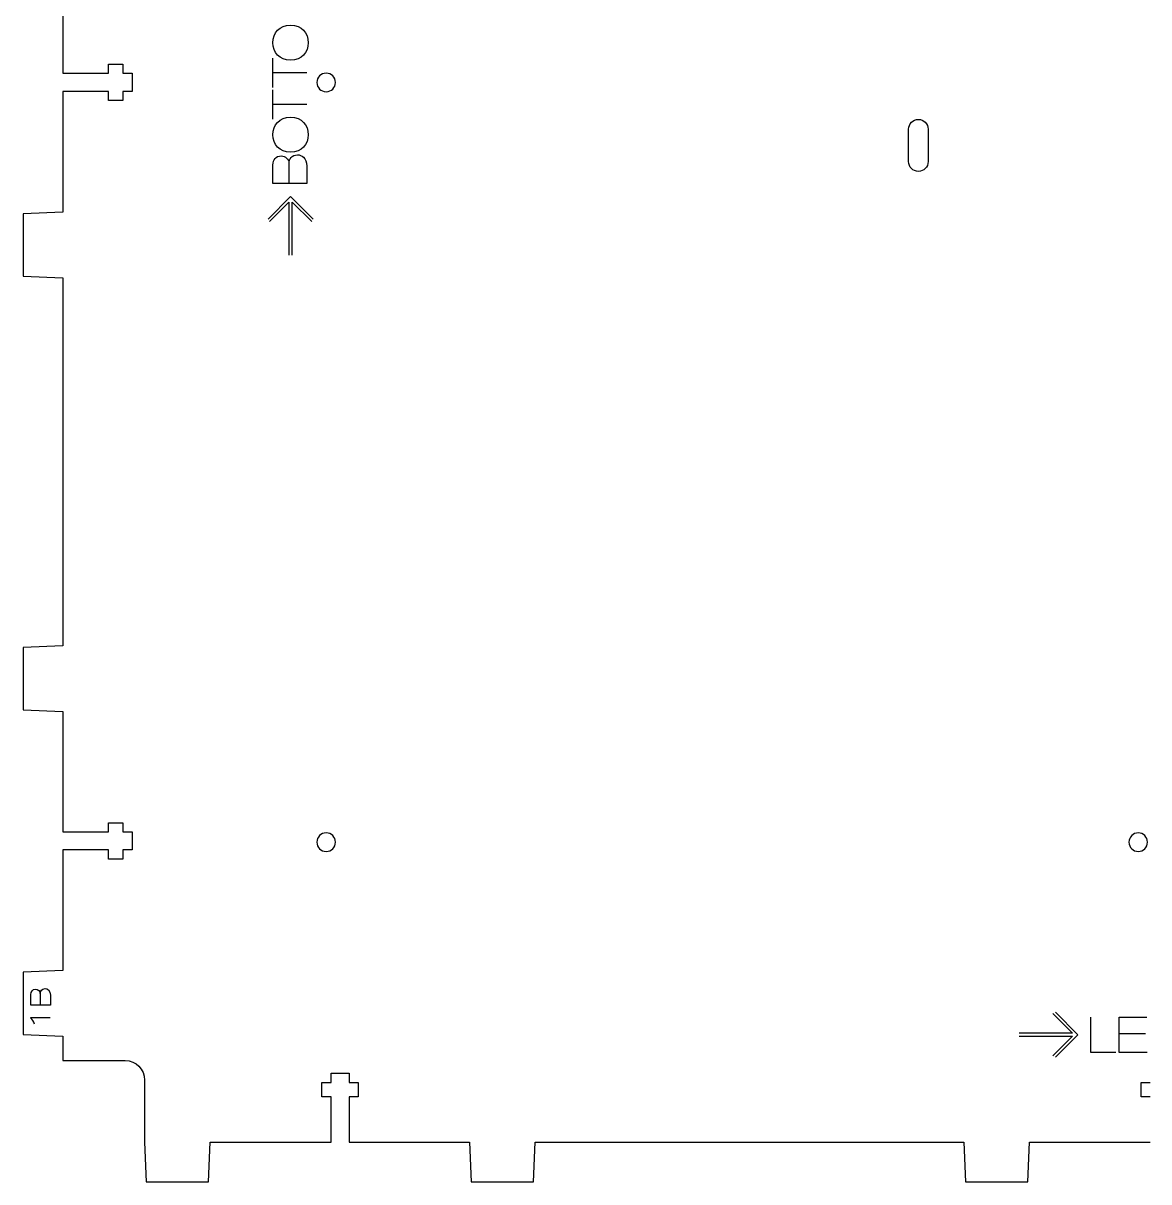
# Model space of a CAD drawing. Header units: millimetres. Extents: x -1149 to -62, y -501 to -111.
# Drawn here: x -411.7 to -238.4, y -449 to -270.6 of the extents above; entities that cross this region are included whole.
import ezdxf

# ---------------------------------------------------------------- set-up
doc = ezdxf.new("R2010")
doc.units = ezdxf.units.MM
doc.layers.add('CUTS', color=1, linetype='Continuous', true_color=0xff0000)
doc.layers.add('TEXT', color=5, linetype='Continuous', true_color=0x0000ff)

msp = doc.modelspace()

# ---------------------------------------------------------------- linework, layer by layer
at = {"layer": 'CUTS', "color": 1, "lineweight": 25, "true_color": 0xff0000}
for points in [[(-405.57, -259.83), (-405.57, -278.36), (-398.55, -278.36), (-398.55, -276.96), (-396.35, -276.96), (-396.35, -278.36), (-394.91, -278.36), (-394.91, -281.16), (-396.35, -281.16), (-396.35, -282.56), (-398.55, -282.56), (-398.55, -281.16), (-405.57, -281.16), (-405.57, -299.74), (-411.66, -299.99), (-411.66, -309.59), (-405.57, -309.84), (-405.57, -366.52), (-411.66, -366.77), (-411.66, -376.37), (-405.57, -376.62), (-405.57, -395.15), (-398.55, -395.15), (-398.55, -393.75), (-396.35, -393.75), (-396.35, -395.15), (-394.91, -395.15), (-394.91, -397.95), (-396.35, -397.95), (-396.35, -399.35), (-398.55, -399.35), (-398.55, -397.95), (-405.57, -397.95), (-405.57, -416.52), (-411.66, -416.77), (-411.66, -426.37), (-405.57, -426.62), (-405.57, -426.62), (-405.57, -430.37), (-395.97, -430.37)], [(-275.38, -291.97), (-275.38, -286.97)], [(-272.38, -286.97), (-272.38, -291.97), (-272.38, -291.97)], [(-392.97, -433.37), (-392.97, -442.95), (-392.97, -442.95), (-392.72, -449.04), (-383.12, -449.04), (-382.87, -442.95), (-364.28, -442.95), (-364.28, -435.93), (-365.68, -435.93), (-365.68, -433.73), (-364.28, -433.73), (-364.28, -432.29), (-361.48, -432.29), (-361.48, -433.73), (-360.08, -433.73), (-360.08, -435.93), (-361.48, -435.93), (-361.48, -442.95), (-342.96, -442.95), (-342.71, -449.04), (-333.11, -449.04), (-332.86, -442.95), (-266.87, -442.95), (-266.62, -449.04), (-257.02, -449.04), (-256.77, -442.95), (-238.2, -442.95)], [(-238.2, -435.93), (-239.6, -435.93), (-239.6, -433.73), (-238.2, -433.73)]]:
    msp.add_lwpolyline(points, dxfattribs=at)
for points in [[(-365.03, -278.35), (-365.82, -278.35), (-366.45, -278.99), (-366.45, -279.78)], [(-366.45, -279.78), (-366.45, -280.57), (-365.82, -281.2), (-365.03, -281.2)], [(-363.6, -279.78), (-363.6, -278.99), (-364.24, -278.35), (-365.03, -278.35)], [(-365.03, -281.2), (-364.24, -281.2), (-363.6, -280.57), (-363.6, -279.78)], [(-275.38, -286.97), (-275.38, -286.15), (-274.71, -285.47), (-273.88, -285.47)], [(-273.88, -285.47), (-273.05, -285.47), (-272.38, -286.15), (-272.38, -286.97)], [(-273.88, -293.47), (-274.71, -293.47), (-275.38, -292.8), (-275.38, -291.97)], [(-272.38, -291.97), (-272.38, -292.8), (-273.05, -293.47), (-273.88, -293.47)], [(-365.03, -395.32), (-365.82, -395.32), (-366.45, -395.96), (-366.45, -396.75)], [(-363.6, -396.75), (-363.6, -395.96), (-364.24, -395.32), (-365.03, -395.32)], [(-240.04, -395.32), (-240.83, -395.32), (-241.47, -395.96), (-241.47, -396.75)], [(-238.62, -396.75), (-238.62, -395.96), (-239.26, -395.32), (-240.04, -395.32)], [(-366.45, -396.75), (-366.45, -397.54), (-365.82, -398.17), (-365.03, -398.17)], [(-365.03, -398.17), (-364.24, -398.17), (-363.6, -397.54), (-363.6, -396.75)], [(-241.47, -396.75), (-241.47, -397.54), (-240.83, -398.17), (-240.04, -398.17)], [(-240.04, -398.17), (-239.26, -398.17), (-238.62, -397.54), (-238.62, -396.75)], [(-395.97, -430.37), (-394.31, -430.37), (-392.97, -431.71), (-392.97, -433.37)]]:
    msp.add_open_spline(points, degree=3, dxfattribs=at)
at = {"layer": 'TEXT', "color": 5, "lineweight": 25, "true_color": 0x0000ff}
for points in [[(-373.23, -280.56), (-373.23, -276.06)], [(-368.02, -278.29), (-373.23, -278.29)], [(-373.23, -285.43), (-373.23, -280.93)], [(-368.02, -283.17), (-373.23, -283.17)], [(-373.23, -295.32), (-373.23, -292.48)], [(-370.75, -292.24), (-370.75, -295.32)], [(-370.75, -292.24), (-370.74, -292.24)], [(-368.02, -292.67), (-368.02, -295.32), (-373.23, -295.32), (-373.23, -295.32)], [(-373.98, -300.81), (-370.51, -297.33), (-367.03, -300.81)], [(-373.75, -301.18), (-370.76, -298.19), (-370.76, -306.36)], [(-370.26, -306.36), (-370.26, -298.19), (-367.26, -301.19)], [(-410.49, -421.84), (-410.49, -420.2)], [(-407.47, -420.31), (-407.47, -421.84), (-410.49, -421.84), (-410.49, -421.84)], [(-409.06, -420.05), (-409.06, -421.84)], [(-409.06, -420.05), (-409.05, -420.05)], [(-410.47, -423.84), (-410.47, -423.73), (-407.49, -423.73)], [(-253.17, -423.15), (-250.18, -426.14), (-258.35, -426.14)], [(-252.8, -422.91), (-249.32, -426.39), (-252.8, -429.86)], [(-243.5, -429.11), (-247.32, -429.11), (-247.32, -423.67)], [(-238.69, -429.11), (-242.97, -429.11), (-242.97, -423.67), (-238.73, -423.67)], [(-242.97, -426.2), (-238.91, -426.2)], [(-258.35, -426.64), (-250.18, -426.64), (-253.18, -429.64)]]:
    msp.add_lwpolyline(points, dxfattribs=at)
for points in [[(-373.23, -273.66), (-373.23, -272.17), (-372.23, -270.96), (-370.51, -270.96)], [(-370.51, -270.96), (-368.78, -270.96), (-367.78, -272.17), (-367.78, -273.66)], [(-370.51, -276.36), (-372.23, -276.36), (-373.23, -275.15), (-373.23, -273.66)], [(-367.78, -273.66), (-367.78, -275.15), (-368.78, -276.36), (-370.51, -276.36)], [(-373.23, -287.83), (-373.23, -286.34), (-372.23, -285.13), (-370.51, -285.13)], [(-370.51, -285.13), (-368.78, -285.13), (-367.78, -286.34), (-367.78, -287.83)], [(-370.51, -290.53), (-372.23, -290.53), (-373.23, -289.32), (-373.23, -287.83)], [(-367.78, -287.83), (-367.78, -289.32), (-368.78, -290.53), (-370.51, -290.53)], [(-373.23, -292.48), (-373.23, -291.66), (-372.78, -291.08), (-371.94, -291.08)], [(-371.94, -291.08), (-371.32, -291.08), (-370.74, -291.62), (-370.75, -292.24)], [(-370.74, -292.24), (-370.71, -291.56), (-370.35, -290.92), (-369.43, -290.92)], [(-369.43, -290.92), (-368.83, -290.92), (-368.02, -291.31), (-368.02, -292.67)], [(-410.49, -420.2), (-410.49, -419.72), (-410.24, -419.39), (-409.74, -419.39)], [(-409.74, -419.39), (-409.39, -419.39), (-409.05, -419.7), (-409.06, -420.05)], [(-409.05, -420.05), (-409.03, -419.66), (-408.82, -419.29), (-408.29, -419.29)], [(-408.29, -419.29), (-407.94, -419.29), (-407.47, -419.52), (-407.47, -420.31)], [(-409.91, -424.78), (-410.02, -424.32), (-410.27, -424.02), (-410.47, -423.84)]]:
    msp.add_open_spline(points, degree=3, dxfattribs=at)

doc.saveas('drawing.dxf')
